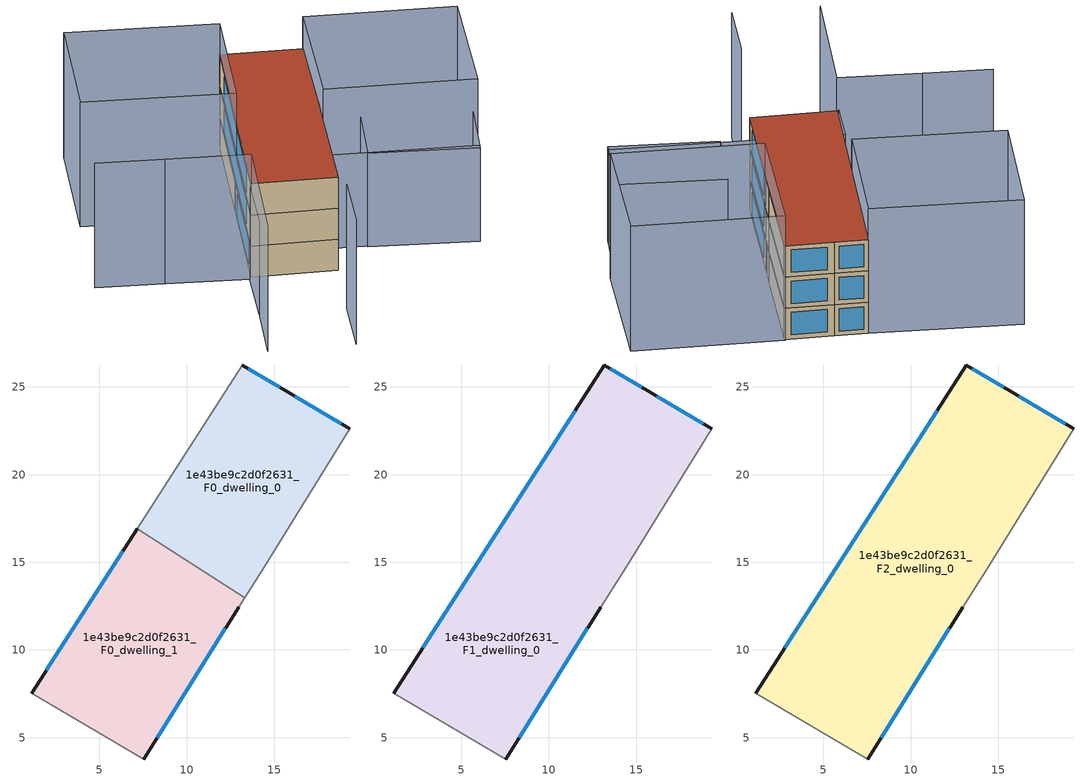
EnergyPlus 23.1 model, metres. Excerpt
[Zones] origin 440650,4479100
1e43be9c2d0f2631_F0_dwelling_0
 floor ground (EU_floor_Construction): 19.31,22.61 14.3,14.55 13.31,12.98 7.18,16.92 13.17,26.25 15.65,24.78 z0
 wall outside (EU_wall_Construction): 19.31,22.61 15.65,24.78 13.17,26.25 z0:3
 wall adiabatic (EU_wall_Construction): 13.31,12.98 14.3,14.55 19.31,22.61 / 13.17,26.25 7.18,16.92 z0:3
 wall to 1e43be9c2d0f2631_F0_dwelling_1 (EU_wall_Construction): 7.18,16.92 13.31,12.98 z0:3
 window (EU_Window_Construction): 18.8,22.91 16.15,24.48 / 15.3,24.98 13.52,26.05 z0.42:2.58
1e43be9c2d0f2631_F0_dwelling_1
 floor ground (EU_floor_Construction): 13.31,12.98 12.96,12.43 7.56,3.78 1.15,7.53 7.18,16.92 z0
 wall outside (EU_wall_Construction): 7.56,3.78 12.96,12.43 / 7.18,16.92 1.15,7.53 z0:3
 wall adiabatic (EU_wall_Construction): 12.96,12.43 13.31,12.98 / 1.15,7.53 7.56,3.78 z0:3
 window (EU_Window_Construction): 8.31,4.98 12.21,11.23 / 6.35,15.62 1.99,8.84 z0.42:2.58
1e43be9c2d0f2631_F1_dwelling_0
 floor to 1e43be9c2d0f2631_F0_dwelling_0 (EU_floor_Construction): 19.31,22.61 14.3,14.55 13.31,12.98 7.18,16.92 13.17,26.25 15.65,24.78 z3
 floor to 1e43be9c2d0f2631_F0_dwelling_1 (EU_floor_Construction): 13.31,12.98 12.96,12.43 7.56,3.78 1.15,7.53 7.18,16.92 z3
 wall outside (EU_wall_Construction): 7.56,3.78 12.96,12.43 / 19.31,22.61 15.65,24.78 13.17,26.25 1.15,7.53 z3:6
 wall adiabatic (EU_wall_Construction): 1.15,7.53 7.56,3.78 / 12.96,12.43 14.3,14.55 19.31,22.61 z3:6
 window (EU_Window_Construction): 8.31,4.98 12.21,11.23 / 11.5,23.65 2.82,10.13 / 15.3,24.98 13.52,26.05 / 18.8,22.91 16.15,24.48 z3.42:5.58
1e43be9c2d0f2631_F2_dwelling_0
 floor to 1e43be9c2d0f2631_F1_dwelling_0 (EU_floor_Construction): 19.31,22.61 14.3,14.55 12.96,12.43 7.56,3.78 1.15,7.53 13.17,26.25 15.65,24.78 z6
 wall outside (EU_wall_Construction): 7.56,3.78 12.96,12.43 / 19.31,22.61 15.65,24.78 13.17,26.25 1.15,7.53 z6:9
 wall adiabatic (EU_wall_Construction): 1.15,7.53 7.56,3.78 / 12.96,12.43 14.3,14.55 19.31,22.61 z6:9
 window (EU_Window_Construction): 8.31,4.98 12.21,11.23 / 11.5,23.65 2.82,10.13 / 15.3,24.98 13.52,26.05 / 18.8,22.91 16.15,24.48 z6.42:8.58
 roof outside (EU_roof_Construction): 12.96,12.43 14.3,14.55 19.31,22.61 15.65,24.78 13.17,26.25 1.15,7.53 7.56,3.78 z9
shading: 0.71,-6.99 3.94,-1.78 / -10.08,14.48 -5.08,11.22 / -5.11,11.24 1,7.27 / 1,7.27 -5.75,-3.13 / 23.94,5.22 12.77,12.06 / 12.77,12.06 19.33,22.77 / 19.33,22.77 30.5,15.94 / 30.5,15.94 23.94,5.22 / 13.17,26.25 6.7,16.17 / 6.7,16.17 -4.4,23.29 / -4.4,23.29 2.07,33.38 / 2.07,33.38 13.17,26.25 z0:12; -2.37,2.12 3.17,11.03 / 3.17,11.03 20.21,0.45 / 23.56,5.46 19.96,0.06 / 19.96,0.06 12.06,5.33 / 12.06,5.33 15.66,10.73 / 15.66,10.73 23.56,5.46 z0:9
[Building]
EU S2 Campaign: North Axis=0; Terrain=City; Solar Distribution=FullExterior
[Site:Location]
Madrid: Latitude=40.5; Longitude=-3.5; Time Zone=1; Elevation=609
[SizingPeriod:WeatherFileDays]
AnnualSizingPeriod: Begin Month=1; Begin Day of Month=1; End Month=12; End Day of Month=31; Day of Week for Start Day=Monday; Use Weather File Daylight Saving Period=No; Use Weather File Rain and Snow Indicators=No
[MATERIAL]
EU_InternalMass_Material: Roughness=MediumRough; Thickness=0.1; Conductivity=1; Density=1800; Specific Heat=900; Thermal Absorptance=0.9; Solar Absorptance=0.7; Visible Absorptance=0.7
[MATERIAL:NOMASS] Roughness=MediumRough; Thermal Absorptance=0.9; Solar Absorptance=0.7; Visible Absorptance=0.7
Name | Thermal Resistance
EU_wall_NoMass | 1.60022
EU_roof_NoMass | 1.57597
EU_floor_NoMass | 0.470652
[WINDOWMATERIAL:SIMPLEGLAZINGSYSTEM]
EU_Window_SimpleGlazing: UFactor=3.28802; Solar Heat Gain Coefficient=0.85; Visible Transmittance=0.85
[CONSTRUCTION]
EU_wall_Construction: EU_wall_NoMass
EU_roof_Construction: EU_roof_NoMass
EU_floor_Construction: EU_floor_NoMass
EU_InternalMass_Construction: EU_InternalMass_Material
EU_Window_Construction: EU_Window_SimpleGlazing
[ZONE] Type=1; Multiplier=1; Ceiling Height=autocalculate; Floor Area=autocalculate; Part of Total Floor Area=Yes
Name | Volume
1e43be9c2d0f2631_F0_dwelling_0 | 242.596
1e43be9c2d0f2631_F1_dwelling_0 | 485.196
1e43be9c2d0f2631_F2_dwelling_0 | 485.213
1e43be9c2d0f2631_F0_dwelling_1 | 242.602
[INTERNALMASS] Construction=EU_InternalMass_Construction
Name | Zone or ZoneList | Surface Area
1e43be9c2d0f2631_F0_dwelling_0_EU_InternalMass | 1e43be9c2d0f2631_F0_dwelling_0 | 80.865
1e43be9c2d0f2631_F0_dwelling_1_EU_InternalMass | 1e43be9c2d0f2631_F0_dwelling_1 | 80.8665
1e43be9c2d0f2631_F1_dwelling_0_EU_InternalMass | 1e43be9c2d0f2631_F1_dwelling_0 | 161.738
1e43be9c2d0f2631_F2_dwelling_0_EU_InternalMass | 1e43be9c2d0f2631_F2_dwelling_0 | 161.738
[OTHEREQUIPMENT] Fuel Type=Electricity; Design Level Calculation Method=Watts/Area; Power per Zone Floor Area=1; Fraction Latent=0; Fraction Radiant=0; Fraction Lost=0; Carbon Dioxide Generation Rate=0; EndUse Subcategory=EU_Step8_InternalGains
Name | Zone or ZoneList or Space or SpaceList | Schedule
EU_Step8_InternalGain_1e43be9c2d0f2631_F0_dwelling_0_f000 | 1e43be9c2d0f2631_F0_dwelling_0 | EU_Step8_GainSchedule_1e43be9c2d0f2631_F0_dwelling_0_f000
EU_Step8_InternalGain_1e43be9c2d0f2631_F0_dwelling_1_f000 | 1e43be9c2d0f2631_F0_dwelling_1 | EU_Step8_GainSchedule_1e43be9c2d0f2631_F0_dwelling_1_f000
EU_Step8_InternalGain_1e43be9c2d0f2631_F1_dwelling_0_f000 | 1e43be9c2d0f2631_F1_dwelling_0 | EU_Step8_GainSchedule_1e43be9c2d0f2631_F1_dwelling_0_f000
EU_Step8_InternalGain_1e43be9c2d0f2631_F2_dwelling_0_f000 | 1e43be9c2d0f2631_F2_dwelling_0 | EU_Step8_GainSchedule_1e43be9c2d0f2631_F2_dwelling_0_f000
[ZONEVENTILATION:DESIGNFLOWRATE] Schedule=EU_AlwaysOn; Design Flow Rate Calculation Method=AirChanges/Hour; Air Changes per Hour=0.480704; Ventilation Type=Natural; Fan Pressure Rise=0; Fan Total Efficiency=1; Constant Term Coefficient=1; Temperature Term Coefficient=0; Velocity Term Coefficient=0; Velocity Squared Term Coefficient=0; Minimum Indoor Temperature=-100; Maximum Indoor Temperature=100; Delta Temperature=-100; Minimum Outdoor Temperature=-100; Maximum Outdoor Temperature=100; Maximum Wind Speed=40
Name | Zone or ZoneList or Space or SpaceList
EU_ConstantAir_1e43be9c2d0f2631_F0_dwelling_0 | 1e43be9c2d0f2631_F0_dwelling_0
EU_ConstantAir_1e43be9c2d0f2631_F0_dwelling_1 | 1e43be9c2d0f2631_F0_dwelling_1
EU_ConstantAir_1e43be9c2d0f2631_F1_dwelling_0 | 1e43be9c2d0f2631_F1_dwelling_0
EU_ConstantAir_1e43be9c2d0f2631_F2_dwelling_0 | 1e43be9c2d0f2631_F2_dwelling_0
[HVACTEMPLATE:THERMOSTAT] Constant Heating Setpoint=20; Constant Cooling Setpoint=50
EU_HeatOnly_1e43be9c2d0f2631_F0_dwelling_0; EU_HeatOnly_1e43be9c2d0f2631_F0_dwelling_1; EU_HeatOnly_1e43be9c2d0f2631_F1_dwelling_0; EU_HeatOnly_1e43be9c2d0f2631_F2_dwelling_0
[HVACTEMPLATE:ZONE:IDEALLOADSAIRSYSTEM] System Availability Schedule=EU_AlwaysOn; Maximum Heating Supply Air Temperature=50; Minimum Cooling Supply Air Temperature=13; Maximum Heating Supply Air Humidity Ratio=0.0156; Minimum Cooling Supply Air Humidity Ratio=0.0077; Heating Limit=NoLimit; Cooling Limit=NoLimit; Heating Availability Schedule=EU_AlwaysOn; Cooling Availability Schedule=EU_CoolingOff; Dehumidification Control Type=ConstantSensibleHeatRatio; Cooling Sensible Heat Ratio=0.7; Dehumidification Setpoint=60; Humidification Control Type=None; Humidification Setpoint=30; Outdoor Air Method=None; Outdoor Air Flow Rate per Person=0.00944; Outdoor Air Flow Rate per Zone Floor Area=0; Outdoor Air Flow Rate per Zone=0; Demand Controlled Ventilation Type=None; Outdoor Air Economizer Type=NoEconomizer; Heat Recovery Type=None; Sensible Heat Recovery Effectiveness=0.7; Latent Heat Recovery Effectiveness=0.65
Name | Template Thermostat
1e43be9c2d0f2631_F0_dwelling_0 | EU_HeatOnly_1e43be9c2d0f2631_F0_dwelling_0
1e43be9c2d0f2631_F0_dwelling_1 | EU_HeatOnly_1e43be9c2d0f2631_F0_dwelling_1
1e43be9c2d0f2631_F1_dwelling_0 | EU_HeatOnly_1e43be9c2d0f2631_F1_dwelling_0
1e43be9c2d0f2631_F2_dwelling_0 | EU_HeatOnly_1e43be9c2d0f2631_F2_dwelling_0
[SIZING:ZONE] Zone Cooling Design Supply Air Temperature Input Method=SupplyAirTemperature; Zone Cooling Design Supply Air Temperature=13; Zone Heating Design Supply Air Temperature Input Method=SupplyAirTemperature; Zone Heating Design Supply Air Temperature=50; Zone Cooling Design Supply Air Humidity Ratio=0.008; Zone Heating Design Supply Air Humidity Ratio=0.008; Cooling Design Air Flow Method=DesignDay; Cooling Design Air Flow Rate=0; Cooling Minimum Air Flow per Zone Floor Area=0.000762; Cooling Minimum Air Flow=0; Cooling Minimum Air Flow Fraction=0.2; Heating Design Air Flow Method=DesignDay; Heating Design Air Flow Rate=0; Heating Maximum Air Flow per Zone Floor Area=0.002032; Heating Maximum Air Flow=0.141576; Heating Maximum Air Flow Fraction=0.3; Account for Dedicated Outdoor Air System=No; Dedicated Outdoor Air System Control Strategy=NeutralSupplyAir; Dedicated Outdoor Air Low Setpoint Temperature for Design=autosize; Dedicated Outdoor Air High Setpoint Temperature for Design=autosize; Zone Load Sizing Method=Sensible Load Only No Latent Load; Zone Latent Cooling Design Supply Air Humidity Ratio Input Method=HumidityRatioDifference; Zone Cooling Design Supply Air Humidity Ratio Difference=0.005; Zone Latent Heating Design Supply Air Humidity Ratio Input Method=HumidityRatioDifference; Zone Humidification Design Supply Air Humidity Ratio Difference=0.005
1e43be9c2d0f2631_F0_dwelling_0; 1e43be9c2d0f2631_F0_dwelling_1; 1e43be9c2d0f2631_F1_dwelling_0; 1e43be9c2d0f2631_F2_dwelling_0
[SCHEDULE:CONSTANT]
Name | Hourly Value
EU_AlwaysOn | 1
EU_CoolingOff | 0
[SCHEDULE:FILE] Column Number=1; Rows to Skip at Top=0; Number of Hours of Data=8760; Column Separator=Comma; Interpolate to Timestep=No; Minutes per Item=60; Adjust Schedule for Daylight Savings=Yes
Name | File
EU_Step8_GainSchedule_1e43be9c2d0f2631_F0_dwelling_0_f000 | ../../schedules/1e43be9c2d0f2631/1e43be9c2d0f2631_F0_dwelling_0_f000_gain.csv
EU_Step8_GainSchedule_1e43be9c2d0f2631_F0_dwelling_1_f000 | ../../schedules/1e43be9c2d0f2631/1e43be9c2d0f2631_F0_dwelling_1_f000_gain.csv
EU_Step8_GainSchedule_1e43be9c2d0f2631_F1_dwelling_0_f000 | ../../schedules/1e43be9c2d0f2631/1e43be9c2d0f2631_F1_dwelling_0_f000_gain.csv
EU_Step8_GainSchedule_1e43be9c2d0f2631_F2_dwelling_0_f000 | ../../schedules/1e43be9c2d0f2631/1e43be9c2d0f2631_F2_dwelling_0_f000_gain.csv
